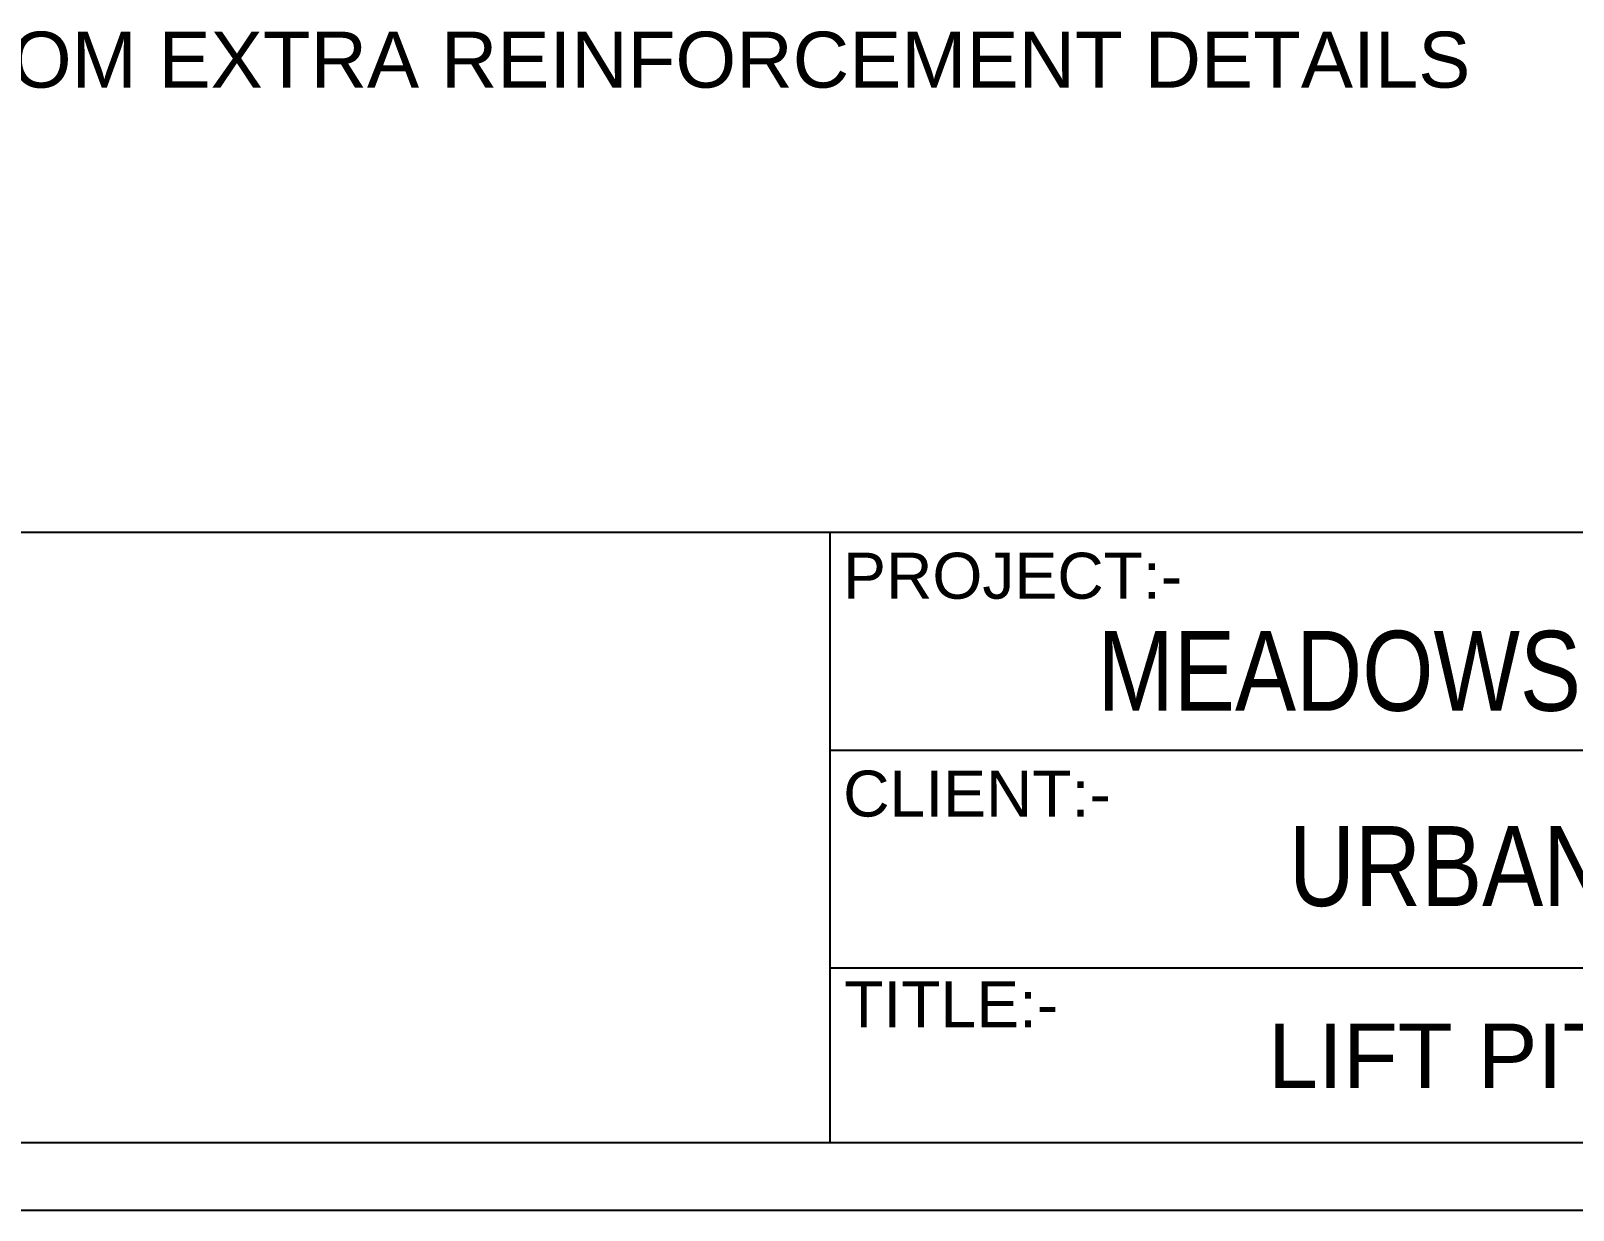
# Model space of a CAD drawing. Extents: x 1878645 to 3043969, y -1160829 to -603973.
# Drawn here: x 2391314 to 2399580, y -659948 to -653625 of the extents above; entities that cross this region are included whole.
import ezdxf

# ---------------------------------------------------------------- set-up
doc = ezdxf.new("R2010")
doc.units = 0
doc.header["$LTSCALE"] = 100
for name, color, linetype in [('A-ANNO-TEXT', 8, 'Continuous'), ('COLUMN-NO', 7, 'Continuous'), ('TXT', 7, 'Continuous')]:
    doc.layers.add(name, color=color, linetype=linetype)
doc.styles.add('ARIAL', font='arial.ttf')
doc.styles.add('DIM-1', font='ARIALN.TTF')
doc.styles.add('Style-font003', font='arial.ttf')

msp = doc.modelspace()

# ---------------------------------------------------------------- linework, layer by layer
for p, q in [((2418859.65316, -656314.47021), (2380349.63882, -656314.47021)), ((2395597.32426, -659584.75983), (2395597.32426, -656314.47021)), ((2405144.67771, -657482.43382), (2395597.32426, -657482.43382)), ((2405144.67771, -658650.39744), (2395597.32426, -658650.39744)), ((2380000.81622, -659584.75983), (2418859.65316, -659584.75983))]:
    msp.add_line(p, q)
at = {"color": 35}
msp.add_line((2379638.04073, -659947.53533), (2419208.47576, -659947.53533), dxfattribs=at)

# ---------------------------------------------------------------- texts
at = {"style": 'ARIAL'}
msp.add_text('LIFT PIT DETAILS', height=344.7441858, dxfattribs=at).set_placement((2397944.13163, -659292.26254))
at = {"layer": 'A-ANNO-TEXT', "style": 'DIM-1'}
for s, p in [('MEADOWS SONG COMMERCIAL ', (2397030.93869, -657270.35465)), ('URBANIZE GROUP', (2398056.01249, -658317.21393))]:
    msp.add_text(s, height=428.652, dxfattribs=at).set_placement(p)
at = {"layer": 'COLUMN-NO', "style": 'Style-font003'}
for s, p in [('PROJECT:-', (2395667.29919, -656669.44432)), ('CLIENT:-', (2395667.29919, -657837.40794)), ('TITLE:-', (2395673.00611, -658966.85271))]:
    msp.add_text(s, height=246.46009, dxfattribs=at).set_placement(p)
at = {"layer": 'TXT', "style": 'Style-font003'}
msp.add_text('BOTTOM EXTRA REINFORCEMENT DETAILS', height=300, dxfattribs=at).set_placement((2390088.72494, -653929.47517, -911.87706))

doc.saveas('drawing.dxf')
